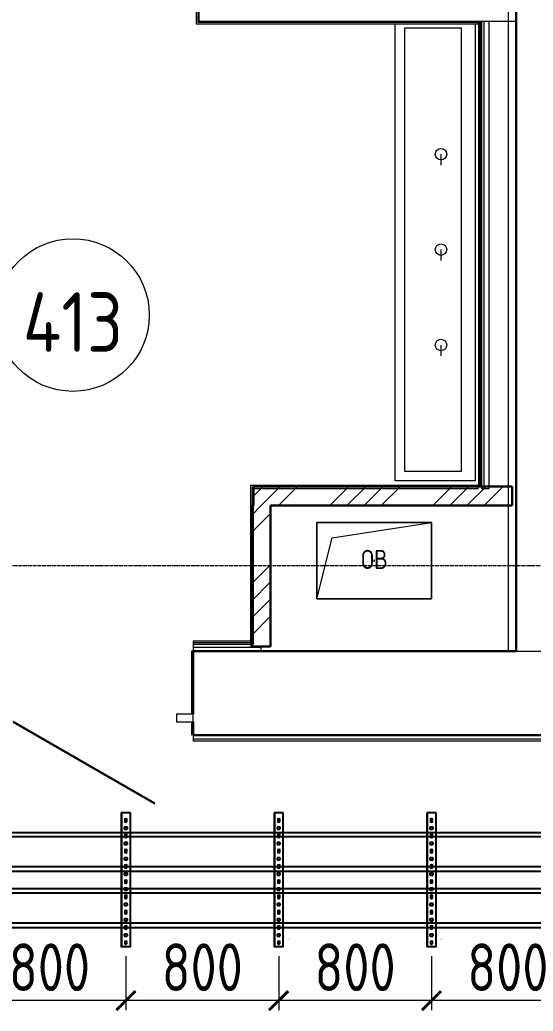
# Model space of a CAD drawing. Header units: millimetres. Extents: x -42533 to 645315, y 3457 to 82611.
# Drawn here: x 455673 to 458361, y 37255 to 42451 of the extents above; entities that cross this region are included whole.
import ezdxf
from ezdxf.enums import TextEntityAlignment as Align

# ---------------------------------------------------------------- set-up
doc = ezdxf.new("R2018")
doc.units = ezdxf.units.MM
doc.linetypes.add('ADSK_Линия сетки', pattern=[25, 20, -2.5, 0, -2.5])
for name, color, linetype in [('00_00_потолок_Панели из стали', 7, 'Continuous'), ('ЭОМ_Лотки авар.', 1, 'Continuous'), ('ЭОМ_Лотки рабочие', 5, 'Continuous')]:
    doc.layers.add(name, color=color, linetype=linetype)
for name, color, linetype, lineweight in [('Аннотация', 7, 'Continuous', 18), ('Двери', 7, 'Continuous', 9), ('Обобщенные модели', 7, 'Continuous', 18), ('Оси', 253, 'Continuous', 9), ('Перекрытие', 7, 'Continuous', 18), ('Сантехника', 7, 'Continuous', 18), ('Стены внутренние', 7, 'Continuous', 18), ('Стены наружные', 7, 'Continuous', 18), ('Стены несущие', 7, 'Continuous', 30), ('Стены отделка', 7, 'Continuous', 30), ('Стены штриховка', 7, 'Continuous', 9), ('ШТРИХОВКА', 252, 'Continuous', 15)]:
    doc.layers.add(name, color=color, linetype=linetype, lineweight=lineweight)
doc.layers.add('Линии', color=7, linetype='Continuous', lineweight=9, true_color=0x00a600)
doc.styles.add('GOST Common', font='GOST_Common.ttf', dxfattribs={"width": 0.9, "height": 350})
doc.styles.add('GOST Common_4', font='GOST_Common.ttf', dxfattribs={"width": 0.9, "height": 200})
doc.styles.get("Standard").update_dxf_attribs({"font": 'arial.ttf'})
doc.styles.add('М2', font='isocpeur.ttf', dxfattribs={"width": 0.8})
doc.dimstyles.new('М2-100', dxfattribs={"dimtxt": 250, "dimasz": 100, "dimexe": 50, "dimexo": 50, "dimgap": 50, "dimtad": 1, "dimdec": 0, "dimzin": 1, "dimtxsty": 'М2', "dimblk": 'ARCHTICK', "dimcen": 2.5, "dimdle": 50, "dimclre": 256, "dimclrt": 256, "dimadec": 0, "dimazin": 0, "dimtfac": 1, "dimtdec": 0, "dimtix": 1, "dimtmove": 1, "dimatfit": 3, "dimldrblk": 'NONE', "dimfxl": 1, "dimtolj": 1, "dimlwd": 9, "dimlwe": 9, "dimarcsym": 1})
pattern_1 = [(45, (591.94, 243.9), (-269.4077, 269.4077), []), (45, (681.74, 243.9), (-269.4077, 269.4077), []), (45, (771.54, 243.9), (-269.4077, 269.4077), []), (45, (861.35, 243.9), (-269.4077, 269.4077), [])]

# ---------------------------------------------------------------- blocks, each defined once
blk = doc.blocks.new('План 4 этажа')
at = {"layer": 'Стены внутренние', "lineweight": 9}
h = blk.add_hatch(dxfattribs=at)
h.set_pattern_fill('FP_4', color=8, style=0, pattern_type=2)
h.set_pattern_definition([(0, (591.94, 243.9), (406.4, 101.6), [33.528, -271.272, 33.528, -271.272, -1625.6]), (0, (591.94, 243.9), (406.4, 101.6), [-609.6, 33.528, -576.072, 33.528, -271.272, -711.2]), (0, (591.94, 243.9), (406.4, 101.6), [-1524, 33.528, -169.672, 33.528, -474.472]), (120, (744.34, 294.7), (-291.18818, 301.15272), [33.528, -271.272, 33.528, -271.272, -1625.6]), (120, (744.34, 294.7), (-291.18818, 301.15272), [-609.6, 33.528, -576.072, 33.528, -271.272, -711.2]), (120, (744.34, 294.7), (-291.18818, 301.15272), [-1524, 33.528, -169.672, 33.528, -474.472]), (240, (795.14, 497.9), (-115.21182, -402.75272), [33.528, -271.272, 33.528, -271.272, -1625.6]), (240, (795.14, 497.9), (-115.21182, -402.75272), [-609.6, 33.528, -576.072, 33.528, -271.272, -711.2]), (240, (795.14, 497.9), (-115.21182, -402.75272), [-1524, 33.528, -169.672, 33.528, -474.472])])
h.paths.add_polyline_path([(40786.708, 12845.838), (40792.708, 12845.838), (40792.708, 12850.595), (40791.481, 12850.595), (40791.481, 12860.838), (40486.505, 12860.838), (40486.505, 12845.838), (40786.526, 12845.838)])
h.paths.add_polyline_path([(39246.85, 12845.838), (39456.505, 12845.838), (39456.505, 12860.838), (39239.351, 12860.838), (39239.753, 12845.838), (39244.864, 12845.838)])
at = {"layer": 'Стены штриховка', "lineweight": 9}
h = blk.add_hatch(dxfattribs=at)
h.set_pattern_fill('ANSI34', color=8, scale=20)
h.set_pattern_definition(pattern_1)
h.paths.add_polyline_path([(40801.708, 13589.076), (42136.939, 13589.076), (42136.939, 13689.076), (40801.708, 13689.076), (40805.299, 13685.076), (40801.708, 13685.076), (40801.708, 13616.017)])
h = blk.add_hatch(dxfattribs=at)
h.set_pattern_fill('ANSI34', color=8, scale=20)
h.set_pattern_definition(pattern_1)
h.paths.add_polyline_path([(40841.708, 12850.595), (40891.481, 12850.595), (40891.481, 13589.076), (40791.481, 13589.076), (40791.481, 12850.595), (40801.708, 12850.595)])
at = {"layer": 'Двери', "color": 8}
for p, q in [((40486.505, 12495.838), (40399.505, 12495.838)), ((40399.505, 12495.838), (40399.505, 12455.838)), ((40486.505, 12455.838), (40486.505, 12495.838)), ((40399.505, 12455.838), (40486.505, 12455.838))]:
    blk.add_line(p, q, dxfattribs=at)
at = {"layer": 'Двери', "color": 8, "lineweight": 30}
blk.add_line((39543.505, 12455.838), (40284.823, 12027.838), dxfattribs=at)
at = {"layer": 'Линии', "color": 8}
blk.add_circle((39856.404, 14588.084), 400, dxfattribs=at)
at = {"layer": 'Обобщенные модели', "color": 8}
for p, q in [((41134.003, 13100.362), (41134.003, 13500.362)), ((41134.003, 13500.362), (41734.003, 13500.362)), ((41734.003, 13500.362), (41134.003, 13500.362)), ((41134.003, 13500.362), (41134.003, 13100.362)), ((41214.003, 13420.362), (41734.003, 13500.362)), ((41734.003, 13500.362), (41734.003, 13100.362)), ((41734.003, 13100.362), (41734.003, 13500.362)), ((41134.003, 13100.362), (41214.003, 13420.362)), ((41734.003, 13100.362), (41134.003, 13100.362)), ((41134.003, 13100.362), (41734.003, 13100.362))]:
    blk.add_line(p, q, dxfattribs=at)
for start, end in [(0, 180), (60, 165), (180, 0), (195, 270), (300, 0)]:
    blk.add_arc((41434.003, 13300.362), 2.5, start, end, dxfattribs=at)
at = {"layer": 'Оси', "color": 8, "linetype": 'ADSK_Линия сетки'}
blk.add_line((-10052.178, 13274.489), (56511.792, 13274.489), dxfattribs=at)
at = {"layer": 'Перекрытие', "color": 8}
for p, q in [((41979.439, 16113.8), (41981.939, 16113.8)), ((41981.939, 13694.076), (41979.439, 13694.076)), ((40841.708, 12845.838), (40841.708, 12850.595)), ((40476.939, 12825.838), (40476.939, 12495.838)), ((40486.505, 12825.838), (40476.939, 12825.838)), ((40476.939, 12455.838), (40476.939, 12385.838))]:
    blk.add_line(p, q, dxfattribs=at)
at = {"layer": 'Сантехника', "color": 8}
for p, q in [((41543.841, 13718.459), (41543.841, 16113.8)), ((41963.841, 16113.896), (41963.841, 13718.459)), ((41593.841, 13768.459), (41593.841, 16093.459)), ((41593.841, 16093.459), (41888.841, 16093.459)), ((41888.841, 16093.459), (41888.841, 13768.459)), ((41783.841, 15430.959), (41783.841, 15373.959)), ((41783.841, 14930.959), (41783.841, 14873.959)), ((41783.841, 14430.959), (41783.841, 14373.959)), ((41963.841, 13718.459), (41543.841, 13718.459)), ((41888.841, 13768.459), (41593.841, 13768.459))]:
    blk.add_line(p, q, dxfattribs=at)
for centre in [(41783.841, 15430.959), (41783.841, 14930.959), (41783.841, 14430.959)]:
    blk.add_circle(centre, 30, dxfattribs=at)
at = {"layer": 'Стены внутренние', "color": 8}
for p, q in [((41981.939, 13689.076), (41981.939, 16119.8)), ((41981.939, 16119.8), (41984.939, 16119.8))]:
    blk.add_line(p, q, dxfattribs=at)
at = {"layer": 'Стены наружные', "color": 8}
blk.add_line((40486.505, 12355.838), (43591.034, 12355.838), dxfattribs=at)
at = {"layer": 'Стены несущие', "color": 8}
for p, q in [((42176.939, 20305.22), (42176.939, 12825.838)), ((42156.939, 13689.076), (40801.708, 13689.076)), ((40801.708, 13689.076), (40801.708, 13589.076)), ((42156.939, 13589.076), (42156.939, 13689.076)), ((40791.481, 13589.076), (40791.481, 12850.595)), ((40801.708, 13589.076), (40791.481, 13589.076)), ((40891.481, 12850.595), (40891.481, 13589.076)), ((40891.481, 13589.076), (42156.939, 13589.076)), ((40791.481, 12850.595), (40891.481, 12850.595)), ((40486.505, 12825.838), (40486.505, 12495.838)), ((42176.939, 12825.838), (40486.505, 12825.838)), ((40486.505, 12455.838), (40486.505, 12385.838)), ((40486.505, 12385.838), (43591.034, 12385.838))]:
    blk.add_line(p, q, dxfattribs=at)
at = {"layer": 'Стены отделка', "color": 8, "lineweight": 9}
for p, q in [((42136.939, 12825.838), (42136.939, 20305.22)), ((40501.939, 16348.8), (40501.939, 16113.8)), ((40516.939, 16128.8), (40516.939, 16333.8)), ((40501.939, 16113.8), (41979.439, 16113.8)), ((40516.939, 16128.8), (42176.939, 16128.8)), ((41979.439, 16113.8), (41979.439, 16128.8)), ((41996.939, 16119.8), (41984.939, 16119.8)), ((41984.939, 16119.8), (41984.939, 13688.076)), ((41996.939, 16128.8), (41996.939, 13679.076)), ((42036.939, 13679.076), (42036.939, 16128.8)), ((40786.708, 13694.076), (40786.708, 12862.338)), ((41979.439, 13694.076), (40786.708, 13694.076)), ((40801.708, 13679.076), (41979.439, 13679.076)), ((41979.439, 13679.076), (41979.439, 13694.076)), ((41984.939, 13688.076), (41996.939, 13688.076)), ((41996.939, 13679.076), (42036.939, 13679.076)), ((40801.708, 12862.338), (40801.708, 13589.076)), ((40486.505, 12878.838), (40486.505, 12825.838)), ((40792.708, 12878.838), (40486.505, 12878.838)), ((40786.708, 12862.338), (40801.708, 12862.338)), ((40792.708, 12845.838), (40792.708, 12878.838)), ((40841.708, 12845.838), (40792.708, 12845.838)), ((40841.708, 12825.838), (40841.708, 12845.838)), ((40486.505, 12385.838), (40486.505, 12353.838))]:
    blk.add_line(p, q, dxfattribs=at)
at = {"layer": 'Стены штриховка', "color": 8}
for p, q in [((40510.939, 16339.8), (40510.939, 16122.8)), ((40510.939, 16122.8), (41979.439, 16122.8)), ((41990.939, 16119.8), (41990.939, 13688.076)), ((42009.939, 13679.076), (42009.939, 16128.8)), ((40795.708, 13685.076), (40795.708, 12862.338)), ((41979.439, 13685.076), (40795.708, 13685.076)), ((40792.708, 12869.838), (40486.505, 12869.838)), ((40792.708, 12860.838), (40486.505, 12860.838)), ((40792.708, 12845.838), (40486.505, 12845.838)), ((42176.939, 12825.838), (42556.939, 12825.838)), ((43591.034, 12365.838), (40486.505, 12365.838))]:
    blk.add_line(p, q, dxfattribs=at)
at = {"layer": 'Аннотация', "color": 8, "lineweight": 9, "line_spacing_factor": 1.022766}
for s, insert, char_height, width, attachment_point, style in [('413', (39856.404, 14551.136), 312.5, 520.21112, 5, 'GOST Common'), ('\\pxt3.6,7.2,10.8,14.4,18,21.6,25.2,28.8,32.4,36,39.6,43.2,46.8,50.4,54,57.6,61.2,64.8,68.4,72,75.6,79.2,82.8,86.4,90,93.6,97.2,100.8,104.4,108,111.6,115.2;{ОВ}', (41365.841, 13357.225), 100, 156.348, 1, 'GOST Common_4')]:
    blk.add_mtext(s, dxfattribs=dict(at, insert=insert, char_height=char_height, width=width, attachment_point=attachment_point, style=style))
blk = doc.blocks.new('*U1397')
at = {"color": 0, "linetype": 'Continuous', "lineweight": 25}
for p, q in [((-78.8, -46976.1), (-78.8, 0)), ((78.8, -46976.1), (78.8, 0))]:
    blk.add_line(p, q, dxfattribs=at)
blk.add_lwpolyline([(100.8, -46976.1), (100.8, 0), (-100.8, 0), (-100.8, -46976.1)], close=True, dxfattribs=at)
at = {"color": 0, "flags": 9}
for tag, p in [('АРТИКУЛ', (-59.7, -11.8)), ('НАИМЕНОВАНИЕ', (-59.1, -7)), ('ПРИМЕЧАНИЕ', (-58.8, -17.3))]:
    blk.add_attdef(tag, text='', height=2.5, dxfattribs=at).set_placement(p, align=Align.TOP_LEFT)
at = {"color": 0, "lineweight": 30, "flags": 104}
for tag, p in [('ВЫСОТА', (-59.6, -20.9)), ('ДЛИНА', (-59.5, -36.1)), ('ТОЛЩИНА', (-59, -31)), ('ШИРИНА', (-58.9, -25.1))]:
    blk.add_attdef(tag, text='', height=2.5, dxfattribs=at).set_placement(p, align=Align.TOP_LEFT)
blk = doc.blocks.new('*U1514')
at = {"color": 0, "linetype": 'Continuous', "lineweight": 25}
for p, q in [((-78.8, -46398.7), (-78.8, 0)), ((78.8, -46398.7), (78.8, 0))]:
    blk.add_line(p, q, dxfattribs=at)
blk.add_lwpolyline([(100.8, -46398.7), (100.8, 0), (-100.8, 0), (-100.8, -46398.7)], close=True, dxfattribs=at)
at = {"color": 0, "flags": 9}
for tag, p in [('АРТИКУЛ', (-59.7, -11.8)), ('НАИМЕНОВАНИЕ', (-59.1, -7)), ('ПРИМЕЧАНИЕ', (-58.8, -17.3))]:
    blk.add_attdef(tag, text='', height=2.5, dxfattribs=at).set_placement(p, align=Align.TOP_LEFT)
at = {"color": 0, "lineweight": 30, "flags": 104}
for tag, p in [('ВЫСОТА', (-59.6, -20.9)), ('ДЛИНА', (-59.5, -36.1)), ('ТОЛЩИНА', (-59, -31)), ('ШИРИНА', (-58.9, -25.1))]:
    blk.add_attdef(tag, text='', height=2.5, dxfattribs=at).set_placement(p, align=Align.TOP_LEFT)
blk = doc.blocks.new('*U45')
at = {"color": 0, "linetype": 'ByBlock', "lineweight": -2}
for points in [[(24, -700), (24, 0), (-24, 0), (-24, -700)], [(-22.5, -700), (-22.5, 0)], [(22.5, -700), (22.5, 0)], [(-24, -700), (24, -700)]]:
    blk.add_lwpolyline(points, dxfattribs=at)
at = {"color": 254, "transparency": 33554483}
blk.add_lwpolyline([(0, 0.7), (0, -2.2)], dxfattribs=at)
at = {"color": 0, "linetype": 'ByBlock', "lineweight": -2}
for points in [[(-5.2, -13.3), (-5.2, -26.7, 0.345739), (5.2, -26.7), (5.2, -13.3, 0.345739)], [(-6.7, -54.8, 0.345739), (-6.7, -65.2), (6.7, -65.2, 0.345739), (6.7, -54.8)], [(-5.2, -93.3), (-5.2, -106.7, 0.345739), (5.2, -106.7), (5.2, -93.3, 0.345739)], [(-6.7, -134.8, 0.345739), (-6.7, -145.2), (6.7, -145.2, 0.345739), (6.7, -134.8)], [(-5.2, -173.3), (-5.2, -186.7, 0.345739), (5.2, -186.7), (5.2, -173.3, 0.345739)], [(-6.7, -214.8, 0.345739), (-6.7, -225.2), (6.7, -225.2, 0.345739), (6.7, -214.8)], [(-5.2, -253.3), (-5.2, -266.7, 0.345739), (5.2, -266.7), (5.2, -253.3, 0.345739)], [(-6.7, -294.8, 0.345739), (-6.7, -305.2), (6.7, -305.2, 0.345739), (6.7, -294.8)], [(-5.2, -333.3), (-5.2, -346.7, 0.345739), (5.2, -346.7), (5.2, -333.3, 0.345739)], [(-6.7, -374.8, 0.345739), (-6.7, -385.2), (6.7, -385.2, 0.345739), (6.7, -374.8)], [(-5.2, -413.3), (-5.2, -426.7, 0.345739), (5.2, -426.7), (5.2, -413.3, 0.345739)], [(-6.7, -454.8, 0.345739), (-6.7, -465.2), (6.7, -465.2, 0.345739), (6.7, -454.8)], [(-5.2, -493.3), (-5.2, -506.7, 0.345739), (5.2, -506.7), (5.2, -493.3, 0.345739)], [(-6.7, -534.8, 0.345739), (-6.7, -545.2), (6.7, -545.2, 0.345739), (6.7, -534.8)], [(-5.2, -573.3), (-5.2, -586.7, 0.345739), (5.2, -586.7), (5.2, -573.3, 0.345739)], [(-6.7, -614.8, 0.345739), (-6.7, -625.2), (6.7, -625.2, 0.345739), (6.7, -614.8)], [(-5.2, -653.3), (-5.2, -666.7, 0.345739), (5.2, -666.7), (5.2, -653.3, 0.345739)]]:
    blk.add_lwpolyline(points, format="xyb", close=True, dxfattribs=at)
at = {"flags": 9}
for tag, p in [('АРТИКУЛ', (-58.9, -24.5)), ('ПРИМЕЧАНИЕ', (-58.3, -30.8)), ('НАИМЕНОВАНИЕ', (-58.2, -19.4))]:
    blk.add_attdef(tag, p, '', height=2.5, dxfattribs=at)
at = {"lineweight": 30, "flags": 104}
blk.add_attdef('ДЛИНА', text='', height=2.5, dxfattribs=at).set_placement((-57.7, -34.6), align=Align.TOP_LEFT)
blk = doc.blocks.new('_ArchTick')
at = {"color": 0, "linetype": 'ByBlock', "lineweight": 70, "const_width": 0.15}
blk.add_lwpolyline([(-0.5, -0.5), (0.5, 0.5)], dxfattribs=at)
blk = doc.blocks.new('*D1703')
at = {"layer": '00_00_потолок_Панели из стали', "lineweight": 9, "transparency": 16777216}
for p, q in [((455427.8, 37544.1), (455427.8, 37260.6)), ((456228, 37543.4), (456228, 37260.6))]:
    blk.add_line(p, q, dxfattribs=at)
at = {"layer": '00_00_потолок_Панели из стали', "color": 0, "lineweight": 9, "transparency": 16777216}
blk.add_line((456278, 37310.6), (455377.8, 37310.6), dxfattribs=at)
at = {"layer": 'Defpoints', "color": 0, "transparency": 16777216}
for p in [(455427.8, 37594.1), (456228, 37593.4), (455427.8, 37310.6)]:
    blk.add_point(p, dxfattribs=at)
at = {"layer": '00_00_потолок_Панели из стали', "color": 0, "lineweight": 9, "transparency": 16777216, "xscale": 100, "yscale": 100, "zscale": 100, "rotation": 180}
blk.add_blockref('_ArchTick', (455427.8, 37310.6), dxfattribs=at)
at = {"layer": '00_00_потолок_Панели из стали', "color": 0, "lineweight": 9, "transparency": 16777216, "xscale": 100, "yscale": 100, "zscale": 100}
blk.add_blockref('_ArchTick', (456228, 37310.6), dxfattribs=at)
at = {"layer": '00_00_потолок_Панели из стали', "transparency": 16777216, "insert": (455827.9, 37485.6), "char_height": 250, "attachment_point": 5, "style": 'М2'}
blk.add_mtext('\\A1;800', dxfattribs=at)
blk = doc.blocks.new('_None')
blk = doc.blocks.new('*D1704')
at = {"layer": '00_00_потолок_Панели из стали', "lineweight": 9, "transparency": 16777216}
for p, q in [((456228, 37544.1), (456228, 37260.6)), ((457028.2, 37543.4), (457028.2, 37260.6))]:
    blk.add_line(p, q, dxfattribs=at)
at = {"layer": '00_00_потолок_Панели из стали', "color": 0, "lineweight": 9, "transparency": 16777216}
blk.add_line((457078.2, 37310.6), (456178, 37310.6), dxfattribs=at)
at = {"layer": 'Defpoints', "color": 0, "transparency": 16777216}
for p in [(456228, 37594.1), (457028.2, 37593.4), (456228, 37310.6)]:
    blk.add_point(p, dxfattribs=at)
at = {"layer": '00_00_потолок_Панели из стали', "color": 0, "lineweight": 9, "transparency": 16777216, "xscale": 100, "yscale": 100, "zscale": 100, "rotation": 180}
blk.add_blockref('_ArchTick', (456228, 37310.6), dxfattribs=at)
at = {"layer": '00_00_потолок_Панели из стали', "color": 0, "lineweight": 9, "transparency": 16777216, "xscale": 100, "yscale": 100, "zscale": 100}
blk.add_blockref('_ArchTick', (457028.2, 37310.6), dxfattribs=at)
at = {"layer": '00_00_потолок_Панели из стали', "transparency": 16777216, "insert": (456628.1, 37485.6), "char_height": 250, "attachment_point": 5, "style": 'М2'}
blk.add_mtext('\\A1;800', dxfattribs=at)
blk = doc.blocks.new('*D1705')
at = {"layer": '00_00_потолок_Панели из стали', "lineweight": 9, "transparency": 16777216}
for p, q in [((457028.2, 37544.1), (457028.2, 37260.6)), ((457828.4, 37543.4), (457828.4, 37260.6))]:
    blk.add_line(p, q, dxfattribs=at)
at = {"layer": '00_00_потолок_Панели из стали', "color": 0, "lineweight": 9, "transparency": 16777216}
blk.add_line((457878.4, 37310.6), (456978.2, 37310.6), dxfattribs=at)
at = {"layer": 'Defpoints', "color": 0, "transparency": 16777216}
for p in [(457028.2, 37594.1), (457828.4, 37593.4), (457028.2, 37310.6)]:
    blk.add_point(p, dxfattribs=at)
at = {"layer": '00_00_потолок_Панели из стали', "color": 0, "lineweight": 9, "transparency": 16777216, "xscale": 100, "yscale": 100, "zscale": 100, "rotation": 180}
blk.add_blockref('_ArchTick', (457028.2, 37310.6), dxfattribs=at)
at = {"layer": '00_00_потолок_Панели из стали', "color": 0, "lineweight": 9, "transparency": 16777216, "xscale": 100, "yscale": 100, "zscale": 100}
blk.add_blockref('_ArchTick', (457828.4, 37310.6), dxfattribs=at)
at = {"layer": '00_00_потолок_Панели из стали', "transparency": 16777216, "insert": (457428.3, 37485.6), "char_height": 250, "attachment_point": 5, "style": 'М2'}
blk.add_mtext('\\A1;800', dxfattribs=at)
blk = doc.blocks.new('*D1706')
at = {"layer": '00_00_потолок_Панели из стали', "lineweight": 9, "transparency": 16777216}
for p, q in [((457828.4, 37544.1), (457828.4, 37260.6)), ((458628.6, 37543.4), (458628.6, 37260.6))]:
    blk.add_line(p, q, dxfattribs=at)
at = {"layer": '00_00_потолок_Панели из стали', "color": 0, "lineweight": 9, "transparency": 16777216}
blk.add_line((458678.6, 37310.6), (457778.4, 37310.6), dxfattribs=at)
at = {"layer": 'Defpoints', "color": 0, "transparency": 16777216}
for p in [(457828.4, 37594.1), (458628.6, 37593.4), (457828.4, 37310.6)]:
    blk.add_point(p, dxfattribs=at)
at = {"layer": '00_00_потолок_Панели из стали', "color": 0, "lineweight": 9, "transparency": 16777216, "xscale": 100, "yscale": 100, "zscale": 100, "rotation": 180}
blk.add_blockref('_ArchTick', (457828.4, 37310.6), dxfattribs=at)
at = {"layer": '00_00_потолок_Панели из стали', "color": 0, "lineweight": 9, "transparency": 16777216, "xscale": 100, "yscale": 100, "zscale": 100}
blk.add_blockref('_ArchTick', (458628.6, 37310.6), dxfattribs=at)
at = {"layer": '00_00_потолок_Панели из стали', "transparency": 16777216, "insert": (458228.5, 37485.6), "char_height": 250, "attachment_point": 5, "style": 'М2'}
blk.add_mtext('\\A1;800', dxfattribs=at)

msp = doc.modelspace()

# ---------------------------------------------------------------- block references
at = {"layer": 'ШТРИХОВКА'}
msp.add_blockref('План 4 этажа', (416094.2, 26315.8), dxfattribs=at)
at = {"layer": 'ЭОМ_Лотки авар.', "color": 1, "rotation": 90}
msp.add_blockref('*U1514', (417741, 38090), dxfattribs=at)
at = {"layer": 'ЭОМ_Лотки рабочие'}
ref = msp.add_blockref('*U45', (456228, 37594.1), dxfattribs=dict(at, rotation=180))
lines = msp.add_mtext('700 мм', dxfattribs={"layer": '0', "insert": (456285.7, 37628.7), "char_height": 2.5, "attachment_point": 1, "rotation": 180})
ref.add_attrib('ДЛИНА', '', (456285.7, 37628.7)).embed_mtext(lines)
ref = msp.add_blockref('*U45', (457028.2, 37594.1), dxfattribs=dict(at, rotation=180))
lines = msp.add_mtext('700 мм', dxfattribs={"layer": '0', "insert": (457085.9, 37628.7), "char_height": 2.5, "attachment_point": 1, "rotation": 180})
ref.add_attrib('ДЛИНА', '', (457085.9, 37628.7)).embed_mtext(lines)
ref = msp.add_blockref('*U45', (457828.4, 37594.1), dxfattribs=dict(at, rotation=180))
lines = msp.add_mtext('700 мм', dxfattribs={"layer": '0', "insert": (457886.1, 37628.7), "char_height": 2.5, "attachment_point": 1, "rotation": 180})
ref.add_attrib('ДЛИНА', '', (457886.1, 37628.7)).embed_mtext(lines)
at = {"layer": 'ЭОМ_Лотки рабочие', "rotation": 90}
msp.add_blockref('*U1397', (417463.1, 37795.3), dxfattribs=at)

# ---------------------------------------------------------------- dimensions: what is measured, and where the dimension line sits
at = {"layer": '00_00_потолок_Панели из стали'}
for base, p1, p2, picture, middle in [((455427.8, 37310.6), (456228, 37593.4), (455427.8, 37594.1), '*D1703', (455827.9, 37485.6)), ((456228, 37310.6), (457028.2, 37593.4), (456228, 37594.1), '*D1704', (456628.1, 37485.6)), ((457028.2, 37310.6), (457828.4, 37593.4), (457028.2, 37594.1), '*D1705', (457428.3, 37485.6)), ((457828.4, 37310.6), (458628.6, 37593.4), (457828.4, 37594.1), '*D1706', (458228.5, 37485.6))]:
    dim = msp.add_linear_dim(base=base, p1=p1, p2=p2, dimstyle='М2-100', dxfattribs=at)
    dim.commit()
    dim.dimension.update_dxf_attribs({"geometry": picture, "text_midpoint": middle})

doc.saveas('drawing.dxf')
